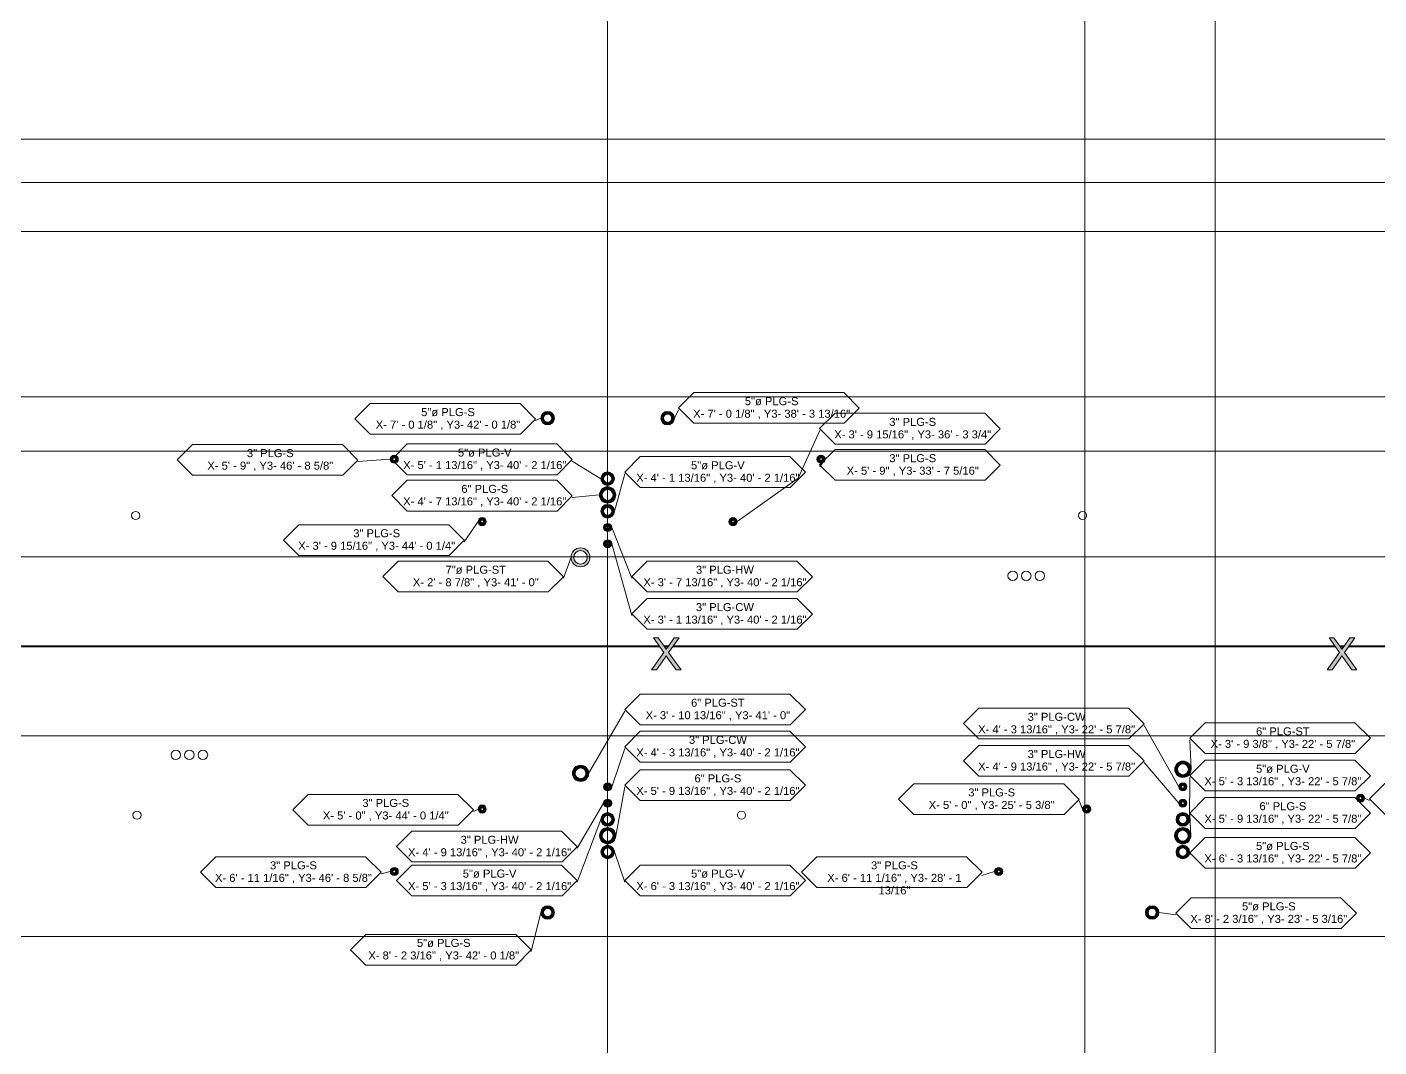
# Model space of a CAD drawing. Header units: inches. Extents: x -3670 to 241, y -250 to 1795.
# Drawn here: x -1002.1 to -503.5, y 158.3 to 534.4 of the extents above; entities that cross this region are included whole.
import ezdxf

# ---------------------------------------------------------------- set-up
doc = ezdxf.new("R2010")
doc.units = ezdxf.units.IN
doc.header["$MEASUREMENT"] = 0
for name, color, linetype, lineweight in [('A-DETL-MBND', 5, 'Continuous', 9), ('A-FLOR', 252, 'Continuous', 18), ('A-GENM', 13, 'Continuous', 9), ('A-GENM-IDEN', 13, 'Continuous', 9), ('S-GRID', 1, 'Continuous', 9)]:
    doc.layers.add(name, color=color, linetype=linetype, lineweight=lineweight)
doc.styles.add('Arial_1', font='arial.ttf', dxfattribs={"height": 2.950599})

# ---------------------------------------------------------------- blocks, each defined once
blk = doc.blocks.new('TBC_Round Sleeve - Floor or Wall - TBC_Round Sleeve - Floor or Wall-1542575-01 - SECOND LEVEL - PENENTRATIONS')
at = {"layer": 'A-DETL-MBND'}
h = blk.add_hatch(color=256, dxfattribs=at)
h.paths.add_polyline_path([(-3, 0), (-2.9, -0.78), (-2.6, -1.5), (-2.12, -2.12), (-1.5, -2.6), (-0.78, -2.9), (0, -3), (0.78, -2.9), (1.5, -2.6), (2.12, -2.12), (2.6, -1.5), (2.9, -0.78), (3, 0), (2.9, 0.78), (2.6, 1.5), (2.12, 2.12), (1.5, 2.6), (0.78, 2.9), (0, 3), (-0.78, 2.9), (-1.5, 2.6), (-2.12, 2.12), (-2.6, 1.5), (-2.9, 0.78), (-2.97, 0.19)], flags=0)
h.paths.add_polyline_path([(-2, 0), (-1.93, 0.52), (-1.73, 1), (-1.41, 1.41), (-1, 1.73), (-0.52, 1.93), (0, 2), (0.52, 1.93), (1, 1.73), (1.41, 1.41), (1.73, 1), (1.93, 0.52), (2, 0), (1.93, -0.52), (1.73, -1), (1.41, -1.41), (1, -1.73), (0.52, -1.93), (0, -2), (-0.52, -1.93), (-1, -1.73), (-1.41, -1.41), (-1.73, -1), (-1.93, -0.52)], flags=0)
for radius, start, end in [(3, 360, 180), (2, 0, 180), (3, 180, 360), (2, 180, 0)]:
    blk.add_arc((0, 0), radius, start, end, dxfattribs=at)
blk = doc.blocks.new('TBC_Round Sleeve - Floor or Wall - TBC_Round Sleeve - Floor or Wall-1542573-01 - SECOND LEVEL - PENENTRATIONS')
at = {"layer": 'A-DETL-MBND'}
h = blk.add_hatch(color=256, dxfattribs=at)
h.paths.add_polyline_path([(-1.5, 0), (-1.45, -0.39), (-1.3, -0.75), (-1.06, -1.06), (-0.75, -1.3), (-0.39, -1.45), (0, -1.5), (0.39, -1.45), (0.75, -1.3), (1.06, -1.06), (1.3, -0.75), (1.45, -0.39), (1.5, 0), (1.45, 0.39), (1.3, 0.75), (1.06, 1.06), (0.75, 1.3), (0.39, 1.45), (0, 1.5), (-0.39, 1.45), (-0.75, 1.3), (-1.06, 1.06), (-1.3, 0.75), (-1.45, 0.39)], flags=0)
h.paths.add_polyline_path([(-0.5, 0), (-0.48, 0.13), (-0.43, 0.25), (-0.35, 0.35), (-0.25, 0.43), (-0.13, 0.48), (0, 0.5), (0.13, 0.48), (0.25, 0.43), (0.35, 0.35), (0.43, 0.25), (0.48, 0.13), (0.5, 0), (0.48, -0.13), (0.43, -0.25), (0.35, -0.35), (0.25, -0.43), (0.13, -0.48), (0, -0.5), (-0.13, -0.48), (-0.25, -0.43), (-0.35, -0.35), (-0.43, -0.25), (-0.48, -0.13)], flags=0)
for radius, start, end in [(1.5, 360, 180), (0.5, 0, 180), (1.5, 180, 360), (0.5, 180, 0)]:
    blk.add_arc((0, 0), radius, start, end, dxfattribs=at)
blk = doc.blocks.new('TBC_Round Sleeve - Floor or Wall - TBC_Round Sleeve - Floor or Wall-1542574-01 - SECOND LEVEL - PENENTRATIONS')
at = {"layer": 'A-DETL-MBND'}
h = blk.add_hatch(color=256, dxfattribs=at)
h.paths.add_polyline_path([(-2.5, 0), (-2.41, -0.65), (-2.17, -1.25), (-1.77, -1.77), (-1.21, -2.18), (-0.65, -2.41), (0, -2.5), (0.65, -2.41), (1.25, -2.17), (1.77, -1.77), (2.17, -1.25), (2.41, -0.65), (2.5, 0), (2.41, 0.65), (2.17, 1.25), (1.77, 1.77), (1.25, 2.17), (0.65, 2.41), (0, 2.5), (-0.65, 2.41), (-1.25, 2.17), (-1.77, 1.77), (-2.17, 1.25), (-2.41, 0.65)], flags=0)
h.paths.add_polyline_path([(-1.5, 0), (-1.45, 0.39), (-1.3, 0.75), (-1.06, 1.06), (-0.75, 1.3), (-0.39, 1.45), (0, 1.5), (0.39, 1.45), (0.75, 1.3), (1.06, 1.06), (1.3, 0.75), (1.45, 0.39), (1.5, 0), (1.45, -0.39), (1.3, -0.75), (1.06, -1.06), (0.75, -1.3), (0.39, -1.45), (0, -1.5), (-0.39, -1.45), (-0.75, -1.3), (-1.06, -1.06), (-1.3, -0.75), (-1.45, -0.39)], flags=0)
for radius, start, end in [(2.5, 360, 180), (1.5, 0, 180), (2.5, 180, 360), (1.5, 180, 0)]:
    blk.add_arc((0, 0), radius, start, end, dxfattribs=at)
blk = doc.blocks.new('TBC_Round Sleeve - Floor or Wall - TBC_Round Sleeve - Floor or Wall-1542577-01 - SECOND LEVEL - PENENTRATIONS')
at = {"layer": 'A-DETL-MBND'}
h = blk.add_hatch(color=256, dxfattribs=at)
h.paths.add_polyline_path([(-3.5, 0), (-3.38, -0.91), (-3.03, -1.75), (-2.47, -2.47), (-1.75, -3.03), (-0.91, -3.38), (0, -3.5), (0.91, -3.38), (1.75, -3.03), (2.47, -2.47), (3.03, -1.75), (3.38, -0.91), (3.5, 0), (3.38, 0.91), (3.03, 1.75), (2.47, 2.47), (1.75, 3.03), (0.91, 3.38), (0, 3.5), (-0.91, 3.38), (-1.75, 3.03), (-2.47, 2.47), (-3.03, 1.75), (-3.38, 0.91)], flags=0)
h.paths.add_polyline_path([(-2.5, 0), (-2.41, 0.65), (-2.17, 1.25), (-1.77, 1.77), (-1.25, 2.17), (-0.65, 2.41), (0, 2.5), (0.65, 2.41), (1.25, 2.17), (1.77, 1.77), (2.17, 1.25), (2.41, 0.65), (2.5, 0), (2.41, -0.65), (2.17, -1.25), (1.77, -1.77), (1.25, -2.17), (0.65, -2.41), (0, -2.5), (-0.65, -2.41), (-1.25, -2.17), (-1.77, -1.77), (-2.17, -1.25), (-2.41, -0.65)], flags=0)
for radius, start, end in [(3.5, 360, 180), (2.5, 0, 180), (3.5, 180, 360), (2.5, 180, 0)]:
    blk.add_arc((0, 0), radius, start, end, dxfattribs=at)
blk = doc.blocks.new('Control_Line - TBC_3D ControlLine_X-1534453-01 - SECOND LEVEL - PENENTRATIONS')
at = {"layer": 'A-GENM'}
h = blk.add_hatch(color=256, dxfattribs=at)
h.paths.add_polyline_path([(3733.2, -0.13), (3735.49, -0.12), (3735.32, 0.13), (3655.53, 0.12), (3655.33, -0.02), (3655.47, -0.13), (3678.65, -0.13)], flags=0)
h.paths.add_polyline_path([(3738, -0.13), (3738, 0.13), (3737.09, 0.12), (3737.24, -0.11), (3737.25, -0.13), (3737.85, -0.13)], flags=0)
h.paths.add_polyline_path([(3653.52, -0.13), (3654, -0.12), (3654.11, -0.06), (3653.85, 0.13), (3491.31, 0.12), (3491.13, -0.13), (3615.68, -0.13)], flags=0)
h.paths.add_polyline_path([(3450.4, -0.13), (3486.29, -0.12), (3486.12, 0.13), (3242.11, 0.12), (3241.93, -0.13), (3442.53, -0.13)], flags=0)
h.paths.add_polyline_path([(3489.34, -0.13), (3489.51, 0.13), (3487.89, 0.12), (3488.04, -0.11), (3488.05, -0.13), (3488.65, -0.13)], flags=0)
h.paths.add_polyline_path([(3238.85, -0.13), (3240.14, -0.12), (3240.31, 0.13), (3238.69, 0.12), (3238.84, -0.11), (3238.85, -0.12)], flags=0)
h.paths.add_polyline_path([(3201.5, 0), (3201.5, 0), (3201.38, 0.13), (2992.9, 0.11), (2992.73, -0.13), (3201.38, -0.12), (3201.47, -0.03)], flags=0)
h.paths.add_polyline_path([(3237.09, -0.13), (3236.92, 0.13), (3201.62, 0.12), (3201.5, 0), (3201.63, -0.13), (3234.8, -0.13)], flags=0)
h.paths.add_polyline_path([(2985.6, -0.13), (2987.89, -0.12), (2987.72, 0.13), (2743.7, 0.11), (2743.53, -0.13), (2923.07, -0.13)], flags=0)
h.paths.add_polyline_path([(2990.94, -0.13), (2991.11, 0.13), (2989.5, 0.11), (2989.64, -0.11), (2989.65, -0.13), (2990.25, -0.13)], flags=0)
h.paths.add_polyline_path([(2741.05, -0.13), (2741.74, -0.12), (2741.91, 0.13), (2740.3, 0.11), (2740.44, -0.11), (2740.45, -0.13)], flags=0)
h.paths.add_polyline_path([(2734.17, -0.13), (2738.69, -0.12), (2738.52, 0.13), (2494.5, 0.11), (2494.33, -0.13), (2702.69, -0.13)], flags=0)
h.paths.add_polyline_path([(2489.49, -0.13), (2489.32, 0.13), (2245.3, 0.11), (2245.13, -0.13), (2487.2, -0.13)], flags=0)
h.paths.add_polyline_path([(2492.54, -0.13), (2492.71, 0.13), (2491.1, 0.11), (2491.24, -0.11), (2491.25, -0.13), (2491.85, -0.13)], flags=0)
h.paths.add_polyline_path([(2240.29, -0.13), (2240.12, 0.13), (1996.1, 0.11), (1995.93, -0.13), (2238, -0.13)], flags=0)
h.paths.add_polyline_path([(2243.34, -0.13), (2243.51, 0.13), (2241.9, 0.11), (2242.04, -0.11), (2242.05, -0.13), (2242.65, -0.13)], flags=0)
h.paths.add_polyline_path([(1991.09, -0.13), (1990.92, 0.13), (1746.9, 0.11), (1746.73, -0.13), (1988.8, -0.13)], flags=0)
h.paths.add_polyline_path([(1992.85, -0.13), (1994.14, -0.11), (1994.31, 0.13), (1992.7, 0.11), (1992.84, -0.11), (1992.85, -0.12)], flags=0)
h.paths.add_polyline_path([(1743.65, -0.13), (1744.94, -0.11), (1745.11, 0.13), (1743.5, 0.11), (1743.64, -0.11), (1743.64, -0.12)], flags=0)
h.paths.add_polyline_path([(1599.5, 0), (1599.37, 0.13), (1497.7, 0.12), (1497.53, -0.13), (1599.39, -0.11), (1599.5, -0.01)], flags=0)
h.paths.add_polyline_path([(1726.73, -0.13), (1741.89, -0.11), (1741.72, 0.13), (1599.62, 0.12), (1599.5, 0), (1599.62, -0.13), (1663.77, -0.13)], flags=0)
h.paths.add_polyline_path([(1474.87, -0.13), (1492.68, -0.11), (1492.52, 0.13), (1248.5, 0.12), (1248.33, -0.13), (1348.94, -0.13)], flags=0)
h.paths.add_polyline_path([(1494.45, -0.13), (1495.74, -0.11), (1495.91, 0.13), (1494.29, 0.12), (1494.44, -0.11), (1494.44, -0.12)], flags=0)
h.paths.add_polyline_path([(1245.25, -0.13), (1246.55, -0.11), (1246.71, 0.13), (1245.09, 0.12), (1245.24, -0.11), (1245.24, -0.12)], flags=0)
h.paths.add_polyline_path([(1223.01, -0.13), (1243.48, -0.11), (1243.32, 0.13), (999.3, 0.12), (999.13, -0.13), (1160.05, -0.13)], flags=0)
h.paths.add_polyline_path([(994.29, -0.13), (994.12, 0.13), (750.11, 0.12), (749.93, -0.13), (992, -0.13)], flags=0)
h.paths.add_polyline_path([(997.34, -0.13), (997.51, 0.13), (995.89, 0.12), (996.04, -0.11), (996.05, -0.13), (996.65, -0.13)], flags=0)
h.paths.add_polyline_path([(747.45, -0.13), (748.15, -0.11), (748.31, 0.13), (746.69, 0.12), (746.84, -0.11), (746.85, -0.13)], flags=0)
h.paths.add_polyline_path([(742.8, -0.13), (745.08, -0.11), (744.92, 0.13), (500.91, 0.12), (500.73, -0.13), (719.29, -0.13)], flags=0)
h.paths.add_polyline_path([(474, 0), (473.87, 0.13), (375.59, 0.12), (375.39, -0.02), (375.54, -0.13), (473.88, -0.12), (474, 0)], flags=0)
h.paths.add_polyline_path([(495.89, -0.13), (495.72, 0.13), (474.12, 0.12), (474, 0), (474.12, -0.13), (493.6, -0.13)], flags=0)
h.paths.add_polyline_path([(498.25, -0.13), (498.94, -0.12), (499.11, 0.13), (497.49, 0.12), (497.64, -0.11), (497.65, -0.13)], flags=0)
h.paths.add_polyline_path([(372.98, -0.13), (374.07, -0.12), (374.17, -0.06), (373.92, 0.13), (251.71, 0.12), (251.53, -0.13), (357.24, -0.13)], flags=0)
h.paths.add_polyline_path([(249.05, -0.13), (249.74, -0.12), (249.91, 0.13), (248.29, 0.12), (248.44, -0.11), (248.45, -0.13)], flags=0)
h.paths.add_polyline_path([(244.4, -0.13), (246.69, -0.12), (246.52, 0.13), (225.59, 0.12), (225.39, -0.02), (225.54, -0.13), (225.88, -0.13)], flags=0)
h.paths.add_polyline_path([(223.58, -0.13), (224.07, -0.12), (224.17, -0.06), (223.92, 0.13), (83.66, 0.12), (83.46, -0.02), (83.61, -0.13), (215.57, -0.13)], flags=0)
h.paths.add_polyline_path([(82.13, -0.13), (82.24, -0.06), (81.98, 0.13), (2.72, 0.12), (2.72, -0.13), (81.65, -0.13)], flags=0)
for points in [[(2746.56, -8.71), (2742, -2.29), (2745.82, 3.1), (2744.02, 3.1), (2741.05, -1.1), (2740.32, 0.08), (2738.17, 3.1), (2736.4, 3.1), (2740.22, -2.27), (2735.66, -8.71), (2737.46, -8.71), (2741.12, -3.54), (2744.78, -8.71)], [(2986.03, -8.71), (2986.66, -8.71), (2990.32, -3.54), (2993.98, -8.71), (2995.76, -8.71), (2991.2, -2.29), (2995.02, 3.1), (2993.22, 3.1), (2990.25, -1.1), (2989.52, 0.08), (2987.37, 3.1), (2985.6, 3.1), (2989.42, -2.27), (2984.86, -8.71)]]:
    blk.add_hatch(color=256, dxfattribs=at).paths.add_polyline_path(points, flags=0)
for p, q in [((2738.52, 0.13), (2494.51, 0.13)), ((2738.17, 3.1), (2736.4, 3.1)), ((2736.4, 3.1), (2740.22, -2.27)), ((2740.32, 0.08), (2738.17, 3.1)), ((2741.91, 0.13), (2740.29, 0.13)), ((2741.05, -1.1), (2740.32, 0.08)), ((2741.89, 0.1), (2741.05, -1.1)), ((2744.02, 3.1), (2741.89, 0.1)), ((2742, -2.29), (2745.82, 3.1)), ((2987.72, 0.13), (2743.71, 0.13)), ((2745.82, 3.1), (2744.02, 3.1)), ((2987.37, 3.1), (2985.6, 3.1)), ((2985.6, 3.1), (2989.42, -2.27)), ((2989.52, 0.08), (2987.37, 3.1)), ((2991.11, 0.13), (2989.49, 0.13)), ((2990.25, -1.1), (2989.52, 0.08)), ((2991.09, 0.1), (2990.25, -1.1)), ((2993.22, 3.1), (2991.09, 0.1)), ((2991.2, -2.29), (2995.02, 3.1)), ((3201.44, 0.13), (2992.91, 0.13)), ((2995.02, 3.1), (2993.22, 3.1)), ((2494.33, -0.13), (2738.69, -0.13)), ((2740.22, -2.27), (2735.66, -8.71)), ((2737.46, -8.71), (2740.42, -4.52)), ((2740.42, -4.52), (2741.12, -3.54)), ((2740.45, -0.13), (2741.74, -0.13)), ((2741.12, -3.54), (2741.75, -4.43)), ((2741.75, -4.43), (2744.78, -8.71)), ((2746.56, -8.71), (2742, -2.29)), ((2743.53, -0.13), (2987.89, -0.13)), ((2989.42, -2.27), (2984.86, -8.71)), ((2986.66, -8.71), (2989.62, -4.52)), ((2989.62, -4.52), (2990.32, -3.54)), ((2989.65, -0.13), (2990.94, -0.13)), ((2990.32, -3.54), (2990.95, -4.43)), ((2990.95, -4.43), (2993.98, -8.71)), ((2995.76, -8.71), (2991.2, -2.29)), ((2992.73, -0.13), (3201.44, -0.13)), ((2735.66, -8.71), (2737.46, -8.71)), ((2744.78, -8.71), (2746.56, -8.71)), ((2984.86, -8.71), (2986.66, -8.71)), ((2993.98, -8.71), (2995.76, -8.71))]:
    blk.add_line(p, q, dxfattribs=at)
blk = doc.blocks.new('TBC_Sleeve Element Tag_v2 - Sleeves Located-1541821-01 - SECOND LEVEL - PENENTRATIONS')
at = {"layer": 'A-GENM-IDEN'}
for p, q in [((-0.423, 0.029), (-0.6, -0.148)), ((1.303, 0.029), (-0.423, 0.029)), ((1.482, -0.15), (1.303, 0.029)), ((-0.6, -0.148), (-0.423, -0.325)), ((1.307, -0.325), (1.482, -0.15)), ((-0.423, -0.325), (1.307, -0.325))]:
    blk.add_line(p, q, dxfattribs=at)

msp = doc.modelspace()

# ---------------------------------------------------------------- linework, layer by layer
at = {"layer": 'A-FLOR'}
for centre, radius, start, end in [((-810.12216, 390.12467), 2.5, 90, 270), ((-810.12216, 390.12467), 2.5, 270, 90), ((-765.89216, 390.12467), 2.5, 90, 270), ((-765.89216, 390.12467), 2.5, 270, 90), ((-866.69711, 374.99837), 1.5, 90, 270), ((-866.69711, 374.99837), 1.5, 270, 90), ((-709.30289, 375.00163), 1.5, 90, 270), ((-709.30289, 375.00163), 1.5, 270, 90), ((-788.00092, 367.82289), 2.5, 90, 270), ((-788.00092, 367.82289), 2.5, 270, 90), ((-788.00716, 361.82289), 3, 90, 270), ((-788.00716, 361.82289), 3, 270, 90), ((-962.07956, 354.25086), 1.5, 90, 270), ((-962.07956, 354.25086), 1.5, 270, 90), ((-788.00716, 355.82289), 2.5, 90, 270), ((-788.00716, 355.82289), 2.5, 270, 90), ((-612.85044, 354.25086), 1.5, 90, 270), ((-612.85044, 354.25086), 1.5, 270, 90), ((-834.26017, 352.00163), 1.5, 90, 270), ((-834.26017, 352.00163), 1.5, 270, 90), ((-788.00716, 349.82289), 1.5, 90, 270), ((-788.00716, 349.82289), 1.5, 270, 90), ((-741.75415, 352.00163), 1.5, 90, 270), ((-741.75415, 352.00163), 1.5, 270, 90), ((-788.00716, 343.82289), 1.5, 90, 270), ((-788.00716, 343.82289), 1.5, 270, 90), ((-798.00716, 338.83248), 3.5, 90, 270), ((-798.00716, 338.83248), 3.5, 270, 90), ((-638.61342, 332.00401), 1.75, 90, 270), ((-638.61342, 332.00401), 1.75, 270, 90), ((-633.61342, 332.00401), 1.75, 90, 270), ((-633.61342, 332.00401), 1.75, 270, 90), ((-628.61342, 332.00401), 1.75, 90, 270), ((-628.61342, 332.00401), 1.75, 270, 90), ((-947.26, 265.97105), 1.75, 90, 270), ((-947.26, 265.97105), 1.75, 270, 90), ((-942.26, 265.97105), 1.75, 90, 270), ((-942.26, 265.97105), 1.75, 270, 90), ((-937.26, 265.97105), 1.75, 90, 270), ((-937.26, 265.97105), 1.75, 270, 90), ((-798, 259.1743), 3, 90, 270), ((-798, 259.1743), 3, 270, 90), ((-575.82, 260.6743), 3, 90, 270), ((-575.82, 260.6743), 3, 270, 90), ((-788, 254.1743), 1.5, 90, 270), ((-788, 254.1743), 1.5, 270, 90), ((-575.8825, 254.1743), 1.5, 90, 270), ((-575.8825, 254.1743), 1.5, 270, 90), ((-788, 248.1743), 1.5, 90, 270), ((-788, 248.1743), 1.5, 270, 90), ((-575.8825, 248.1743), 1.5, 90, 270), ((-575.8825, 248.1743), 1.5, 270, 90), ((-510.37206, 250.00226), 1.5, 90, 270), ((-510.37206, 250.00226), 1.5, 270, 90), ((-961.57206, 243.75226), 1.5, 90, 270), ((-961.57206, 243.75226), 1.5, 270, 90), ((-834.25301, 245.99556), 1.5, 90, 270), ((-834.25301, 245.99556), 1.5, 270, 90), ((-788, 242.1743), 2.5, 90, 270), ((-788, 242.1743), 2.5, 270, 90), ((-738.64206, 243.75366), 1.5, 90, 270), ((-738.64206, 243.75366), 1.5, 270, 90), ((-611.34415, 246.00163), 1.5, 90, 270), ((-611.34415, 246.00163), 1.5, 270, 90), ((-575.8825, 242.1743), 2.5, 90, 270), ((-575.8825, 242.1743), 2.5, 270, 90), ((-788, 236.1743), 3, 90, 270), ((-788, 236.1743), 3, 270, 90), ((-575.8825, 236.1743), 3, 90, 270), ((-575.8825, 236.1743), 3, 270, 90), ((-788, 230.1743), 2.5, 90, 270), ((-788, 230.1743), 2.5, 270, 90), ((-575.88407, 230.14283), 2.5, 90, 270), ((-575.88407, 230.14283), 2.5, 270, 90), ((-866.69711, 222.99837), 1.5, 90, 270), ((-866.69711, 222.99837), 1.5, 270, 90), ((-643.76711, 222.99837), 1.5, 90, 270), ((-643.76711, 222.99837), 1.5, 270, 90), ((-810.115, 207.87251), 2.5, 90, 270), ((-810.115, 207.87251), 2.5, 270, 90), ((-587.185, 207.87252), 2.5, 90, 270), ((-587.185, 207.87252), 2.5, 270, 90)]:
    msp.add_arc(centre, radius, start, end, dxfattribs=at)
at = {"layer": 'A-GENM-IDEN'}
for p, q in [((-812.62216, 390.12467), (-814.57866, 389.22803)), ((-763.39216, 390.12467), (-761.83226, 393.25332)), ((-717.76837, 367.98452), (-709.79401, 385.62419)), ((-868.19711, 374.99837), (-880.1171, 374.10173)), ((-790.50092, 367.82289), (-801.02828, 374.31048)), ((-707.80289, 375.00163), (-709.79401, 372.23621)), ((-785.50716, 355.82289), (-781.65266, 369.63378)), ((-740.25415, 352.00163), (-717.76837, 367.98452)), ((-791.00716, 361.82289), (-801.02828, 360.92624)), ((-835.76017, 352.00163), (-840.88413, 344.5526)), ((-786.50716, 349.82289), (-779.0532, 331.10736)), ((-786.50716, 343.82289), (-779.0532, 317.32125)), ((-801.50716, 338.83248), (-804.33564, 331.10736)), ((-795, 259.1743), (-781.65266, 282.07437)), ((-577.3825, 254.1743), (-590.13379, 276.86959)), ((-572.82, 260.6743), (-573.2924, 271.50369)), ((-786.5, 254.1743), (-781.65266, 268.35817)), ((-577.3825, 248.1743), (-590.13379, 263.15048)), ((-573.3825, 242.1743), (-573.2924, 257.72823)), ((-785, 236.1743), (-781.65266, 254.16932)), ((-508.87206, 250.00226), (-507.00372, 249.10561)), ((-835.75301, 245.99556), (-837.52899, 245.09891)), ((-789.5, 248.1743), (-799.23418, 231.5419)), ((-612.84415, 246.00163), (-614.08773, 248.98753)), ((-790.5, 242.1743), (-799.23418, 219.05679)), ((-572.8825, 236.1743), (-573.2924, 243.90184)), ((-785.5, 230.1743), (-781.65266, 219.05679)), ((-573.38407, 230.14283), (-573.2924, 229.24619)), ((-868.19711, 222.99837), (-871.58125, 222.10173)), ((-645.26711, 222.99837), (-649.93654, 221.45268)), ((-812.615, 207.87251), (-816.16207, 193.49264)), ((-584.685, 207.87252), (-578.47574, 206.97587))]:
    msp.add_line(p, q, dxfattribs=at)
at = {"layer": 'S-GRID'}
for p, q in [((-788, 1782.99758), (-788, -238.35436)), ((-612, -238.35436), (-612, 1782.99758)), ((-564, 1782.99758), (-564, -238.35436)), ((-3580, 493), (228, 493)), ((-3580, 477), (228, 477)), ((-3580, 459), (228, 459)), ((-3580, 398), (228, 398)), ((-3580, 378), (228, 378)), ((-3580, 339), (226, 339)), ((228, 273), (-3580, 273)), ((228, 199), (-3580, 199))]:
    msp.add_line(p, q, dxfattribs=at)

# ---------------------------------------------------------------- block references
at = {"layer": 'A-GENM', "rotation": 90}
for name, p in [('TBC_Round Sleeve - Floor or Wall - TBC_Round Sleeve - Floor or Wall-1542574-01 - SECOND LEVEL - PENENTRATIONS', (-810.12216, 390.12467)), ('TBC_Round Sleeve - Floor or Wall - TBC_Round Sleeve - Floor or Wall-1542574-01 - SECOND LEVEL - PENENTRATIONS', (-765.89216, 390.12467)), ('TBC_Round Sleeve - Floor or Wall - TBC_Round Sleeve - Floor or Wall-1542573-01 - SECOND LEVEL - PENENTRATIONS', (-866.69711, 374.99837)), ('TBC_Round Sleeve - Floor or Wall - TBC_Round Sleeve - Floor or Wall-1542573-01 - SECOND LEVEL - PENENTRATIONS', (-709.30289, 375.00163)), ('TBC_Round Sleeve - Floor or Wall - TBC_Round Sleeve - Floor or Wall-1542574-01 - SECOND LEVEL - PENENTRATIONS', (-788.00092, 367.82289)), ('TBC_Round Sleeve - Floor or Wall - TBC_Round Sleeve - Floor or Wall-1542575-01 - SECOND LEVEL - PENENTRATIONS', (-788.00716, 361.82289)), ('TBC_Round Sleeve - Floor or Wall - TBC_Round Sleeve - Floor or Wall-1542574-01 - SECOND LEVEL - PENENTRATIONS', (-788.00716, 355.82289)), ('TBC_Round Sleeve - Floor or Wall - TBC_Round Sleeve - Floor or Wall-1542573-01 - SECOND LEVEL - PENENTRATIONS', (-834.26017, 352.00163)), ('TBC_Round Sleeve - Floor or Wall - TBC_Round Sleeve - Floor or Wall-1542573-01 - SECOND LEVEL - PENENTRATIONS', (-788.00716, 349.82289)), ('TBC_Round Sleeve - Floor or Wall - TBC_Round Sleeve - Floor or Wall-1542573-01 - SECOND LEVEL - PENENTRATIONS', (-741.75415, 352.00163)), ('TBC_Round Sleeve - Floor or Wall - TBC_Round Sleeve - Floor or Wall-1542573-01 - SECOND LEVEL - PENENTRATIONS', (-788.00716, 343.82289)), ('TBC_Round Sleeve - Floor or Wall - TBC_Round Sleeve - Floor or Wall-1542577-01 - SECOND LEVEL - PENENTRATIONS', (-798.00716, 338.83248)), ('TBC_Round Sleeve - Floor or Wall - TBC_Round Sleeve - Floor or Wall-1542575-01 - SECOND LEVEL - PENENTRATIONS', (-798, 259.1743)), ('TBC_Round Sleeve - Floor or Wall - TBC_Round Sleeve - Floor or Wall-1542575-01 - SECOND LEVEL - PENENTRATIONS', (-575.82, 260.6743)), ('TBC_Round Sleeve - Floor or Wall - TBC_Round Sleeve - Floor or Wall-1542573-01 - SECOND LEVEL - PENENTRATIONS', (-788, 254.1743)), ('TBC_Round Sleeve - Floor or Wall - TBC_Round Sleeve - Floor or Wall-1542573-01 - SECOND LEVEL - PENENTRATIONS', (-575.8825, 254.1743)), ('TBC_Round Sleeve - Floor or Wall - TBC_Round Sleeve - Floor or Wall-1542573-01 - SECOND LEVEL - PENENTRATIONS', (-788, 248.1743)), ('TBC_Round Sleeve - Floor or Wall - TBC_Round Sleeve - Floor or Wall-1542573-01 - SECOND LEVEL - PENENTRATIONS', (-575.8825, 248.1743)), ('TBC_Round Sleeve - Floor or Wall - TBC_Round Sleeve - Floor or Wall-1542573-01 - SECOND LEVEL - PENENTRATIONS', (-510.37206, 250.00226)), ('TBC_Round Sleeve - Floor or Wall - TBC_Round Sleeve - Floor or Wall-1542573-01 - SECOND LEVEL - PENENTRATIONS', (-834.25301, 245.99556)), ('TBC_Round Sleeve - Floor or Wall - TBC_Round Sleeve - Floor or Wall-1542574-01 - SECOND LEVEL - PENENTRATIONS', (-788, 242.1743)), ('TBC_Round Sleeve - Floor or Wall - TBC_Round Sleeve - Floor or Wall-1542573-01 - SECOND LEVEL - PENENTRATIONS', (-611.34415, 246.00163)), ('TBC_Round Sleeve - Floor or Wall - TBC_Round Sleeve - Floor or Wall-1542574-01 - SECOND LEVEL - PENENTRATIONS', (-575.8825, 242.1743)), ('TBC_Round Sleeve - Floor or Wall - TBC_Round Sleeve - Floor or Wall-1542575-01 - SECOND LEVEL - PENENTRATIONS', (-788, 236.1743)), ('TBC_Round Sleeve - Floor or Wall - TBC_Round Sleeve - Floor or Wall-1542575-01 - SECOND LEVEL - PENENTRATIONS', (-575.8825, 236.1743)), ('TBC_Round Sleeve - Floor or Wall - TBC_Round Sleeve - Floor or Wall-1542574-01 - SECOND LEVEL - PENENTRATIONS', (-788, 230.1743)), ('TBC_Round Sleeve - Floor or Wall - TBC_Round Sleeve - Floor or Wall-1542574-01 - SECOND LEVEL - PENENTRATIONS', (-575.88407, 230.14283)), ('TBC_Round Sleeve - Floor or Wall - TBC_Round Sleeve - Floor or Wall-1542573-01 - SECOND LEVEL - PENENTRATIONS', (-866.69711, 222.99837)), ('TBC_Round Sleeve - Floor or Wall - TBC_Round Sleeve - Floor or Wall-1542573-01 - SECOND LEVEL - PENENTRATIONS', (-643.76711, 222.99837)), ('TBC_Round Sleeve - Floor or Wall - TBC_Round Sleeve - Floor or Wall-1542574-01 - SECOND LEVEL - PENENTRATIONS', (-810.115, 207.87251)), ('TBC_Round Sleeve - Floor or Wall - TBC_Round Sleeve - Floor or Wall-1542574-01 - SECOND LEVEL - PENENTRATIONS', (-587.185, 207.87252))]:
    msp.add_blockref(name, p, dxfattribs=at)
at = {"layer": 'A-GENM'}
msp.add_blockref('Control_Line - TBC_3D ControlLine_X-1534453-01 - SECOND LEVEL - PENENTRATIONS', (-3507.5, 306), dxfattribs=at)
at = {"layer": 'A-GENM-IDEN', "xscale": 31.99999999999999, "yscale": 31.99999999999999, "zscale": 31.99999999999999}
for p in [(-742.64535, 398.63524), (-861.99925, 394.60994), (-690.60709, 391.00611), (-927.53769, 379.48364), (-848.44887, 379.6924), (-762.46574, 375.0157), (-690.60709, 377.61812), (-848.44887, 366.30816), (-888.30472, 349.93452), (-851.75623, 336.48928), (-759.86628, 336.48928), (-759.86628, 322.70316), (-762.46574, 287.45629), (-637.55439, 282.2515), (-762.46574, 273.74008), (-554.10548, 276.88561), (-637.55439, 268.53239), (-762.46574, 259.55124), (-554.10548, 263.11015), (-661.50832, 254.36944), (-487.8168, 254.48753), (-884.94958, 250.48083), (-554.10548, 249.28376), (-846.65478, 236.92382), (-554.10548, 234.6281), (-919.00184, 227.48364), (-846.65478, 224.4387), (-762.46574, 224.4387), (-697.35713, 227.48364), (-559.28883, 212.35779), (-863.58267, 198.87455)]:
    msp.add_blockref('TBC_Sleeve Element Tag_v2 - Sleeves Located-1541821-01 - SECOND LEVEL - PENENTRATIONS', p, dxfattribs=at)

# ---------------------------------------------------------------- texts
at = {"layer": 'A-GENM-IDEN', "char_height": 2.9505988, "attachment_point": 2, "line_spacing_factor": 0.938532, "style": 'Arial_1'}
for s, insert, width in [('5"ø PLG-S\\PX- 7\' - 0 1/8" , Y3- 42\' - 0 1/8"', (-846.87068, 393.85235), 63.36), ('5"ø PLG-S\\PX- 7\' - 0 1/8" , Y3- 38\' - 3 13/16"', (-727.51678, 397.87765), 68.832), ('3" PLG-S\\PX- 3\' - 9 15/16" , Y3- 36\' - 3 3/4"', (-675.47852, 390.24852), 68.832), ('5"ø PLG-V\\PX- 5\' - 1 13/16" , Y3- 40\' - 2 1/16"', (-833.3203, 378.93481), 71.568), ('3" PLG-S\\PX- 5\' - 9" , Y3- 46\' - 8 5/8"', (-912.40912, 378.72605), 55.152), ('5"ø PLG-V\\PX- 4\' - 1 13/16" , Y3- 40\' - 2 1/16"', (-747.33717, 374.25811), 71.568), ('3" PLG-S\\PX- 5\' - 9" , Y3- 33\' - 7 5/16"', (-675.47852, 376.86054), 57.888), ('6" PLG-S\\PX- 4\' - 7 13/16" , Y3- 40\' - 2 1/16"', (-833.3203, 365.55057), 71.568), ('3" PLG-S\\PX- 3\' - 9 15/16" , Y3- 44\' - 0 1/4"', (-873.17615, 349.17693), 68.832), ('7"ø PLG-ST\\PX- 2\' - 8 7/8" , Y3- 41\' - 0"', (-836.62766, 335.73169), 55.152), ('3" PLG-HW\\PX- 3\' - 7 13/16" , Y3- 40\' - 2 1/16"', (-744.73771, 335.73169), 71.568), ('3" PLG-CW\\PX- 3\' - 1 13/16" , Y3- 40\' - 2 1/16"', (-744.73771, 321.94558), 71.568), ('6" PLG-ST\\PX- 3\' - 10 13/16" , Y3- 41\' - 0"', (-747.33717, 286.6987), 63.36), ('3" PLG-CW\\PX- 4\' - 3 13/16" , Y3- 22\' - 5 7/8"', (-622.42582, 281.49391), 68.832), ('6" PLG-ST\\PX- 3\' - 9 3/8" , Y3- 22\' - 5 7/8"', (-538.97691, 276.12802), 63.36), ('3" PLG-CW\\PX- 4\' - 3 13/16" , Y3- 40\' - 2 1/16"', (-747.33717, 272.9825), 71.568), ('3" PLG-HW\\PX- 4\' - 9 13/16" , Y3- 22\' - 5 7/8"', (-622.42582, 267.7748), 68.832), ('5"ø PLG-V\\PX- 5\' - 3 13/16" , Y3- 22\' - 5 7/8"', (-538.97691, 262.35256), 68.832), ('6" PLG-S\\PX- 5\' - 9 13/16" , Y3- 40\' - 2 1/16"', (-747.33717, 258.79365), 71.568), ('3" PLG-S\\PX- 5\' - 0" , Y3- 44\' - 0 1/4"', (-869.82101, 249.72324), 55.152), ('3" PLG-S\\PX- 5\' - 0" , Y3- 25\' - 5 3/8"', (-646.37975, 253.61185), 55.152), ('6" PLG-S\\PX- 5\' - 9 13/16" , Y3- 22\' - 5 7/8"', (-538.97691, 248.52617), 68.832), ('3" PLG-HW\\PX- 4\' - 9 13/16" , Y3- 40\' - 2 1/16"', (-831.52621, 236.16623), 71.568), ('5"ø PLG-S\\PX- 6\' - 3 13/16" , Y3- 22\' - 5 7/8"', (-538.97691, 233.87051), 68.832), ('3" PLG-S\\PX- 6\' - 11 1/16" , Y3- 46\' - 8 5/8"', (-903.87327, 226.72605), 68.472), ('3" PLG-S\\PX- 6\' - 11 1/16" , Y3- 28\' - 1\\P13/16"', (-682.22856, 226.72605), 58.536), ('5"ø PLG-V\\PX- 5\' - 3 13/16" , Y3- 40\' - 2 1/16"', (-831.52621, 223.68111), 71.568), ('5"ø PLG-V\\PX- 6\' - 3 13/16" , Y3- 40\' - 2 1/16"', (-747.33717, 223.68111), 71.568), ('5"ø PLG-S\\PX- 8\' - 2 3/16" , Y3- 23\' - 5 3/16"', (-544.16026, 211.6002), 68.832), ('5"ø PLG-S\\PX- 8\' - 2 3/16" , Y3- 42\' - 0 1/8"', (-848.4541, 198.11697), 66.096)]:
    msp.add_mtext(s, dxfattribs=dict(at, insert=insert, width=width))

doc.saveas('drawing.dxf')
